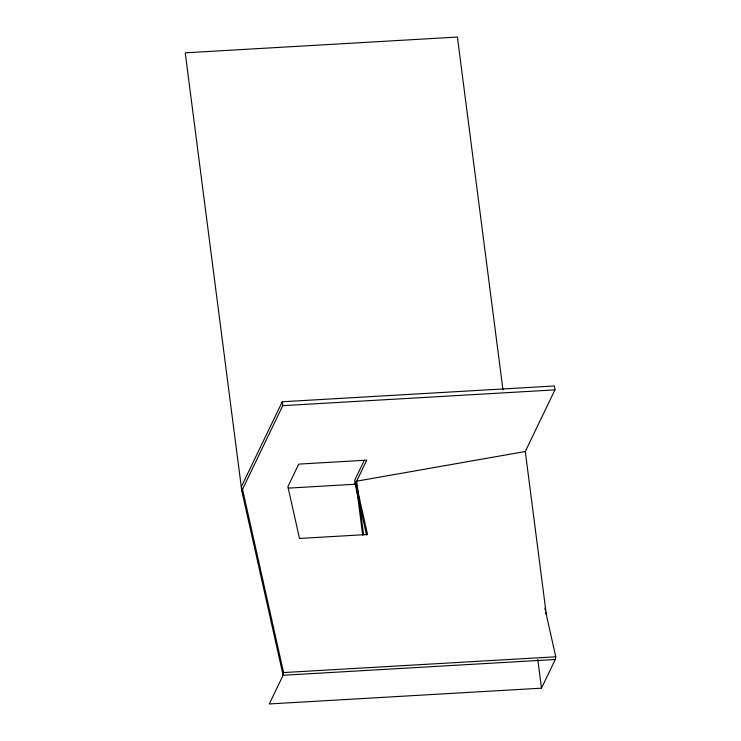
<?xml version="1.0" encoding="UTF-8"?>
<svg xmlns="http://www.w3.org/2000/svg" width="741" height="741" viewBox="0 0 741 741"><rect width="100%" height="100%" fill="white"/><g stroke="black" fill="none" stroke-linecap="round" stroke-linejoin="round"><path stroke-width="1.11" d="M555.287 659.481L283.118 675.264L241.788 490.82L242.27 488.124L283.59 672.569L283.118 675.264L269.307 703.95L541.486 688.167L555.287 659.481L555.769 656.795L545.858 612.575M366.563 534.983L355.189 484.243L355.671 481.548L367.536 534.502L299.494 538.448L287.888 486.652L298.734 464.107L366.776 460.161L356.671 481.168L363.599 534.826M241.279 486.911L282.265 401.752L554.435 385.978L554.944 389.877L525.286 451.51L546.349 614.743M282.265 401.752L282.766 405.66L241.788 490.82L185.231 52.833L457.41 37.05L502.954 389.812M364.34 460.272L354.689 480.335L355.189 484.243L288.305 488.115M355.189 484.243L355.93 482.706L362.71 535.215M356.671 481.168L525.286 451.51M282.766 405.66L554.944 389.877M283.59 672.569L555.769 656.795M544.885 608.231L545.376 610.408M537.781 659.527L541.486 688.167"/></g></svg>
